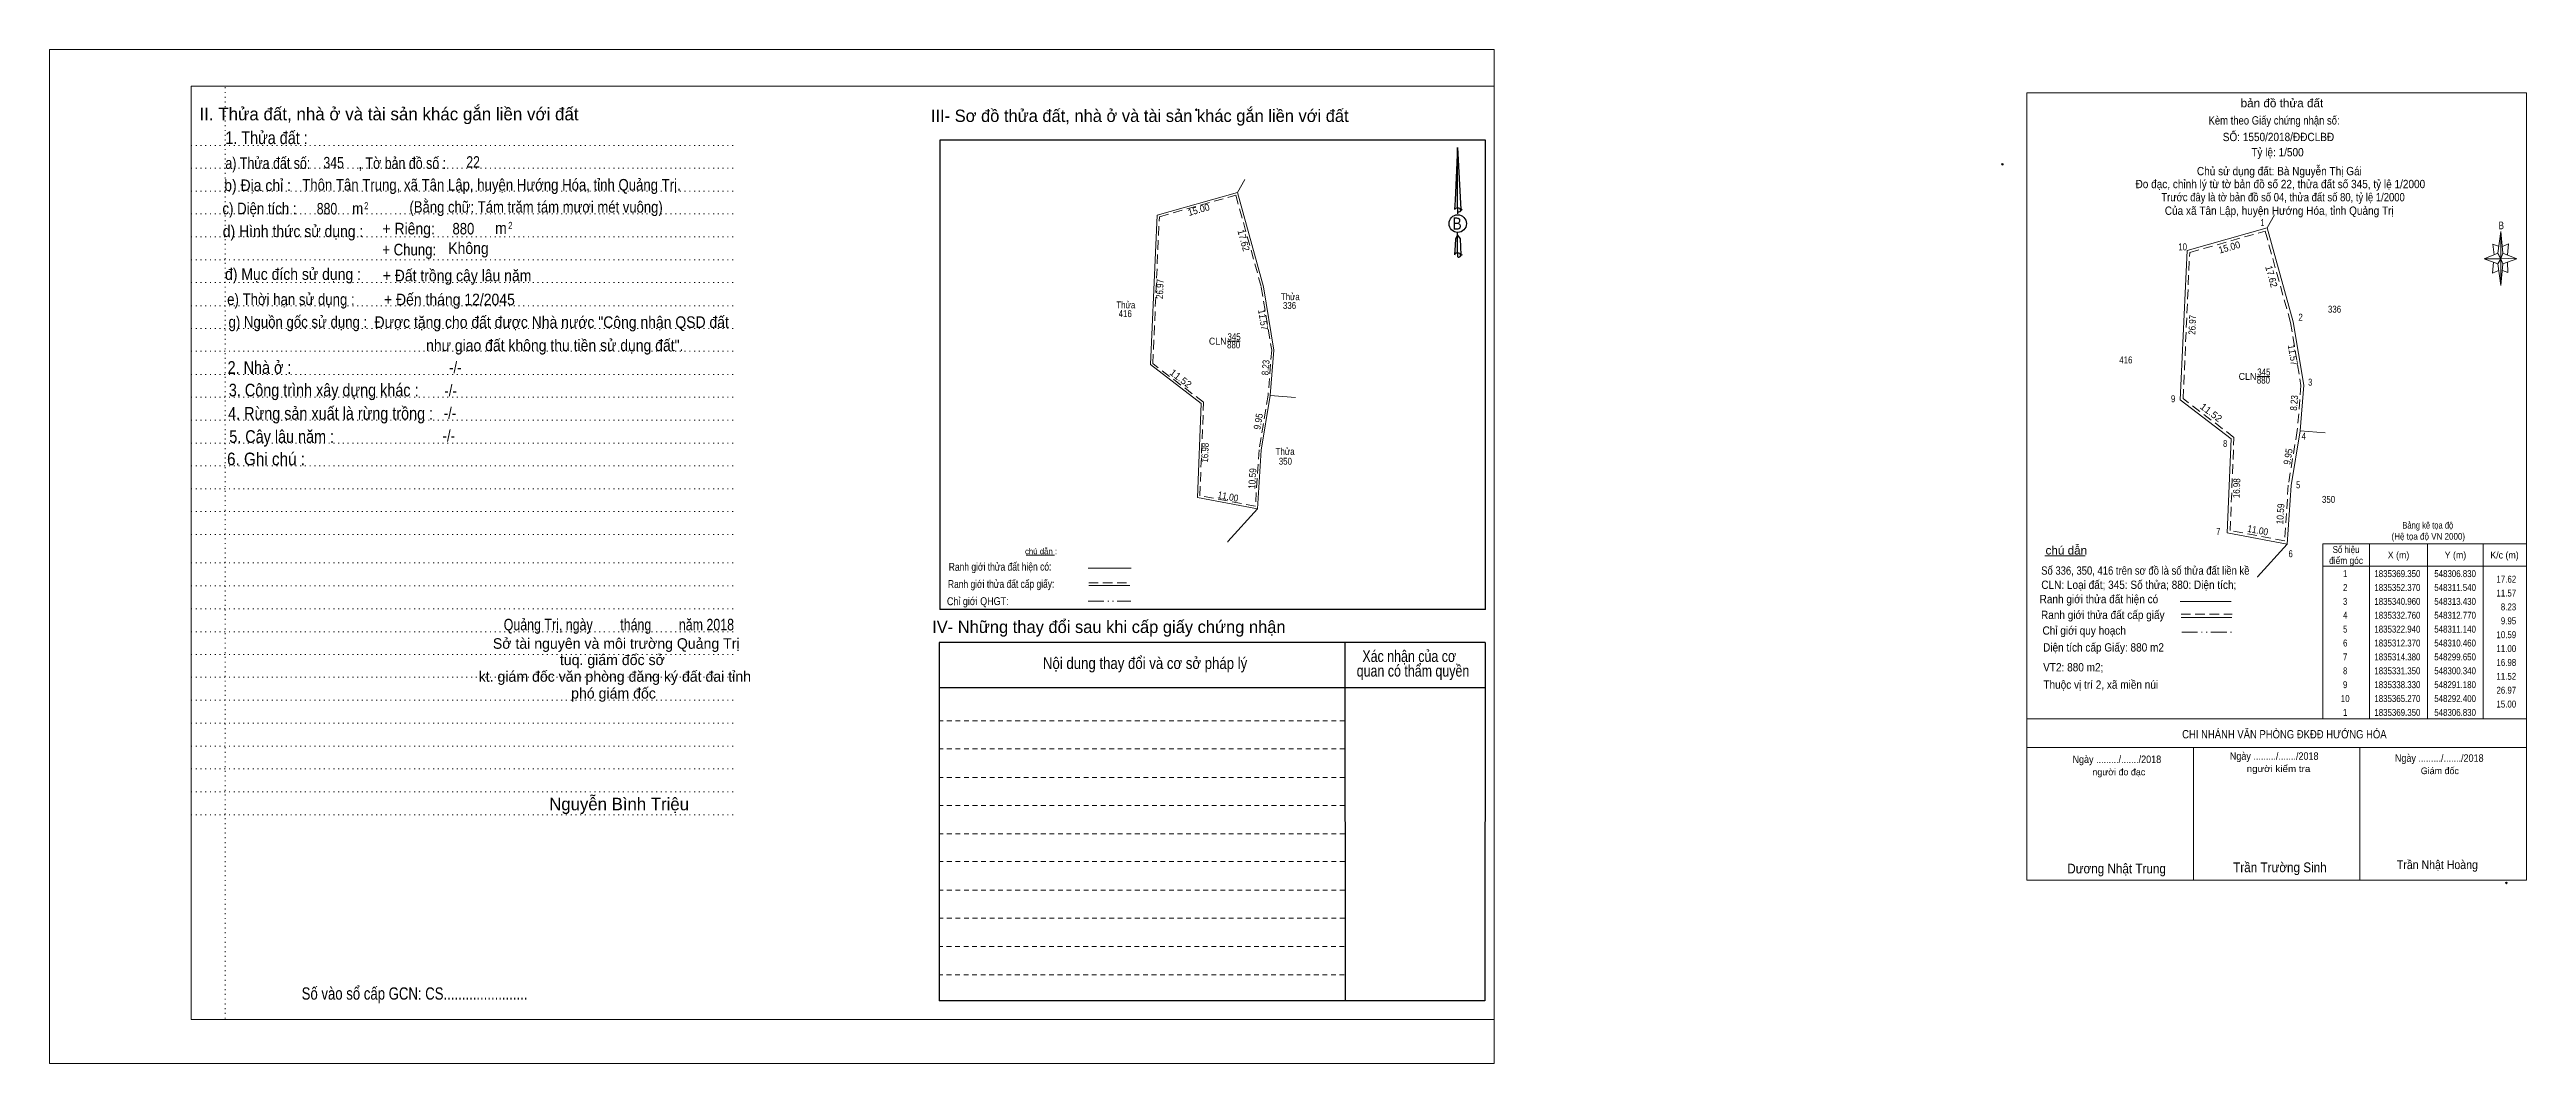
# Model space of a CAD drawing. Header units: metres. Extents: x 547634 to 549214, y 1835219 to 1835577.
# Drawn here: x 547907.3 to 548353.6, y 1835218.8 to 1835401.4 of the extents above; entities that cross this region are included whole.
import ezdxf
from ezdxf.enums import TextEntityAlignment as Align

# ---------------------------------------------------------------- set-up
doc = ezdxf.new("R2010")
doc.units = ezdxf.units.M
doc.header["$LTSCALE"] = 0.57
doc.header["$PDMODE"] = 32
doc.header["$PDSIZE"] = 0.285
for name, pattern in [('DASH_DOUBLE_DOT', [9.2, 5, -1.2, 0.3, -1.2, 0.3, -1.2]), ('DOTTED', [1.5, 0.3, -1.2]), ('MEDIUM_DASHED', [4.5, 3, -1.5]), ('SHORT_DASHED', [2.7, 1.5, -1.2])]:
    doc.linetypes.add(name, pattern=pattern)
for name, color, linetype, lineweight in [('1', 7, 'DOTTED', 13), ('10', 7, 'Continuous', 13), ('17', 7, 'Continuous', 13), ('18', 7, 'Continuous', 25), ('28', 7, 'SHORT_DASHED', 13), ('4', 7, 'Continuous', 13), ('5', 7, 'Continuous', 13), ('55', 7, 'Continuous', 13), ('6', 7, 'Continuous', 13), ('63', 7, 'Continuous', 13)]:
    doc.layers.add(name, color=color, linetype=linetype, lineweight=lineweight)

msp = doc.modelspace()

# ---------------------------------------------------------------- linework, layer by layer
at = {"layer": '1', "linetype": 'Continuous'}
for p, q in [((547932.83, 1835394.86), (548167.59, 1835394.86)), ((547932.83, 1835394.86), (547932.83, 1835226.74)), ((548167.59, 1835394.86), (548167.59, 1835225.39)), ((547932.83, 1835226.74), (548167.59, 1835226.74))]:
    msp.add_line(p, q, dxfattribs=at)
at = {"layer": '1'}
for p, q in [((547938.95, 1835394.64), (547938.95, 1835226.63)), ((547932.83, 1835384.13), (547942.34, 1835384.13)), ((547932.83, 1835384.13), (548030.54, 1835384.13)), ((547932.83, 1835380.1), (548030.54, 1835380.1)), ((547932.83, 1835375.96), (548030.54, 1835375.96)), ((547932.83, 1835371.82), (548030.54, 1835371.82)), ((547932.83, 1835367.7), (548030.54, 1835367.7)), ((547932.83, 1835363.57), (548030.54, 1835363.57)), ((547932.83, 1835359.47), (548030.54, 1835359.47)), ((547932.83, 1835355.29), (548030.54, 1835355.29)), ((547932.83, 1835351.19), (548030.54, 1835351.19)), ((547932.83, 1835347.1), (548030.54, 1835347.1)), ((547932.83, 1835342.91), (548030.54, 1835342.91)), ((547932.83, 1835338.84), (548030.54, 1835338.84)), ((547932.83, 1835334.7), (548030.54, 1835334.7)), ((547932.83, 1835330.56), (548030.54, 1835330.56)), ((547932.83, 1835326.48), (548030.54, 1835326.48)), ((547932.83, 1835322.34), (548030.54, 1835322.34)), ((547932.83, 1835318.23), (548030.54, 1835318.23)), ((547932.83, 1835314.11), (548030.54, 1835314.11)), ((547932.83, 1835309), (548030.54, 1835309)), ((547932.83, 1835304.82), (548030.54, 1835304.82)), ((547932.83, 1835300.72), (548030.54, 1835300.72)), ((547932.83, 1835296.58), (548030.54, 1835296.58)), ((547932.83, 1835292.47), (548030.54, 1835292.47)), ((547932.83, 1835288.37), (548030.54, 1835288.37)), ((547932.83, 1835284.23), (548030.54, 1835284.23)), ((547932.83, 1835280.14), (548030.54, 1835280.14)), ((547932.83, 1835275.98), (548030.54, 1835275.98)), ((547932.83, 1835271.88), (548030.54, 1835271.88)), ((547932.83, 1835267.74), (548030.54, 1835267.74)), ((547932.83, 1835263.62), (548030.54, 1835263.62))]:
    msp.add_line(p, q, dxfattribs=at)
at = {"layer": '1', "linetype": 'Continuous'}
msp.add_lwpolyline([(547907.34, 1835218.82), (548167.59, 1835218.82), (548167.59, 1835401.44), (547907.34, 1835401.44)], close=True, dxfattribs=at)
msp.add_lwpolyline([(547942.34, 1835394.86), (548167.59, 1835394.86), (548167.59, 1835226.74), (547942.34, 1835226.74)], dxfattribs=at)
at = {"layer": '1', "linetype": 'MEDIUM_DASHED'}
msp.add_lwpolyline([(548306.48, 1835368.73), (548311.05, 1835352.26), (548312.93, 1835340.94), (548312.27, 1835332.82), (548310.64, 1835323), (548310, 1835312.96), (548300.17, 1835314.79), (548300.85, 1835331.59), (548291.69, 1835338.57), (548292.88, 1835364.89)], close=True, dxfattribs=at)
at = {"layer": '10'}
for points in [[(548308.18, 1835371.66), (548306.83, 1835369.35), (548311.54, 1835352.37), (548313.43, 1835340.96), (548312.77, 1835332.76)], [(548310.46, 1835312.37), (548311.14, 1835322.94), (548312.77, 1835332.76), (548317.29, 1835332.38)], [(548305.11, 1835306.38), (548305.09, 1835306.45), (548310.46, 1835312.37)]]:
    msp.add_lwpolyline(points, dxfattribs=at)
at = {"layer": '17'}
msp.add_line((548266.79, 1835310.27), (548274.03, 1835310.27), dxfattribs=at)
at = {"layer": '18'}
for p, q in [((548161, 1835383.8), (548161.61, 1835372.61)), ((548161, 1835383.8), (548161.61, 1835372.61)), ((548161, 1835383.8), (548161.61, 1835372.61)), ((548160.53, 1835374.3), (548160.46, 1835372.61)), ((548161, 1835372.93), (548161, 1835372.46)), ((548161, 1835372.46), (548161, 1835372.21)), ((548161, 1835372.21), (548161, 1835371.82)), ((548161, 1835372.21), (548161, 1835371.82)), ((548161, 1835372.21), (548161, 1835371.82)), ((548161, 1835368), (548161, 1835368.54)), ((548161, 1835368), (548161, 1835368.54)), ((548161, 1835368), (548161, 1835368.54)), ((548161, 1835368), (548161.47, 1835367.35)), ((548161, 1835368), (548161.47, 1835367.35)), ((548161, 1835368), (548161.47, 1835367.35)), ((548161, 1835364.83), (548161, 1835364.38)), ((548161, 1835364.38), (548161, 1835364.08)), ((548161.47, 1835367.35), (548161.61, 1835364.47)), ((548161.47, 1835367.35), (548161.61, 1835364.47)), ((548161.47, 1835367.35), (548161.61, 1835364.47))]:
    msp.add_line(p, q, dxfattribs=at)
for points in [[(548161, 1835372.93), (548161, 1835383.8), (548160.53, 1835374.3)], [(548161, 1835364.83), (548161, 1835368), (548160.64, 1835367.35), (548160.53, 1835366.18), (548160.46, 1835364.47)]]:
    msp.add_lwpolyline(points, dxfattribs=at)
msp.add_ellipse((548161.0217, 1835370.0859), major_axis=(0, 1.5955), ratio=0.983453, dxfattribs=at)
for centre, start_param, end_param in [((548161.0223, 1835372.5445), 1.57079633, 3.07445202), ((548161.0223, 1835372.5445), 0.06714063, 1.57079633), ((548161.0223, 1835372.5445), 4.71238898, 6.28318531), ((548161.0223, 1835364.4012), 2.49106941, 3.07427841), ((548161.0223, 1835364.4012), 1.57079633, 2.49106941), ((548161.0223, 1835364.4012), 0.06714063, 1.57079633), ((548161.0223, 1835364.4012), 4.71238898, 6.28318531)]:
    msp.add_ellipse(centre, major_axis=(0.5752, 0), ratio=0.655448, start_param=start_param, end_param=end_param, dxfattribs=at)
for p in [(548161.61, 1835372.61), (548161.61, 1835364.47)]:
    msp.add_point(p, dxfattribs=at)
at = {"layer": '28', "linetype": 'Continuous', "lineweight": 25}
for p, q in [((548067.74, 1835385.12), (548067.74, 1835300.61)), ((548166.04, 1835300.61), (548067.74, 1835300.61)), ((548140.66, 1835294.67), (548140.72, 1835230.08)), ((548165.97, 1835294.67), (548165.9, 1835230.08)), ((548165.9, 1835286.46), (548067.6, 1835286.46)), ((548165.9, 1835230.08), (548067.6, 1835230.08))]:
    msp.add_line(p, q, dxfattribs=at)
at = {"layer": '28'}
for p, q in [((548140.66, 1835280.52), (548067.6, 1835280.52)), ((548140.66, 1835275.46), (548067.6, 1835275.46)), ((548140.66, 1835270.33), (548067.6, 1835270.33)), ((548140.66, 1835265.26), (548067.6, 1835265.26)), ((548140.66, 1835260.18), (548067.6, 1835260.18)), ((548140.66, 1835255.18), (548067.6, 1835255.18)), ((548140.66, 1835250.03), (548067.6, 1835250.03)), ((548140.66, 1835244.99), (548067.6, 1835244.99)), ((548140.59, 1835239.88), (548067.6, 1835239.88)), ((548140.59, 1835234.8), (548067.6, 1835234.8))]:
    msp.add_line(p, q, dxfattribs=at)
at = {"layer": '28', "linetype": 'Continuous', "lineweight": 25}
for points in [[(548166.04, 1835300.61), (548166.04, 1835385.12), (548067.74, 1835385.12)], [(548165.97, 1835294.67), (548067.6, 1835294.67), (548067.6, 1835230.08)]]:
    msp.add_lwpolyline(points, dxfattribs=at)
at = {"layer": '28'}
msp.add_point((548113.93, 1835390.59), dxfattribs=at)
at = {"layer": '4'}
for p, q in [((548121.32, 1835375.71), (548106.89, 1835371.63)), ((548306.83, 1835369.35), (548292.4, 1835365.27)), ((548119.49, 1835348.94), (548121.8, 1835348.94)), ((548124.95, 1835318.73), (548114.14, 1835320.74)), ((548310.46, 1835312.37), (548299.65, 1835314.38))]:
    msp.add_line(p, q, dxfattribs=at)
for points in [[(548122.67, 1835378.02), (548121.32, 1835375.71), (548126.03, 1835358.73), (548127.92, 1835347.32), (548127.26, 1835339.12)], [(548114.14, 1835320.74), (548114.83, 1835337.71), (548105.67, 1835344.69), (548106.89, 1835371.63)], [(548299.65, 1835314.38), (548300.34, 1835331.35), (548291.18, 1835338.33), (548292.4, 1835365.27)], [(548124.95, 1835318.73), (548125.63, 1835329.3), (548127.26, 1835339.12), (548131.78, 1835338.74)], [(548119.6, 1835312.74), (548119.58, 1835312.81), (548124.95, 1835318.73)]]:
    msp.add_lwpolyline(points, dxfattribs=at)
at = {"layer": '4', "linetype": 'MEDIUM_DASHED'}
msp.add_lwpolyline([(548121.04, 1835375.21), (548125.64, 1835358.64), (548127.52, 1835347.3), (548126.86, 1835339.17), (548125.23, 1835329.35), (548124.58, 1835319.2), (548114.56, 1835321.07), (548115.24, 1835337.9), (548106.08, 1835344.88), (548107.27, 1835371.33)], close=True, dxfattribs=at)
at = {"layer": '5'}
for p, q in [((548263.55, 1835251.83), (548263.55, 1835393.63)), ((548348.41, 1835364.77), (548348.91, 1835368.67)), ((548349.31, 1835364.77), (548351.81, 1835363.77)), ((548348.41, 1835362.87), (548345.91, 1835363.77)), ((548349.31, 1835362.87), (548348.91, 1835358.97)), ((548350.21, 1835361.27), (548349.21, 1835361.67)), ((548350.11, 1835363.17), (548350.21, 1835361.27)), ((548293.55, 1835251.83), (548293.55, 1835275.73)), ((548323.55, 1835251.83), (548323.55, 1835275.73))]:
    msp.add_line(p, q, dxfattribs=at)
for points in [[(548263.55, 1835393.63), (548353.55, 1835393.63), (548353.55, 1835251.83)], [(548348.91, 1835363.77), (548348.41, 1835364.77), (548345.91, 1835363.77)], [(548348.61, 1835365.97), (548347.51, 1835366.37), (548347.71, 1835364.47)], [(548349.21, 1835365.97), (548350.31, 1835366.47), (548350.11, 1835364.47)], [(548347.61, 1835363.17), (548347.41, 1835361.17), (548348.51, 1835361.67)], [(548348.91, 1835363.77), (548349.31, 1835362.87), (548351.81, 1835363.77)]]:
    msp.add_lwpolyline(points, dxfattribs=at)
for points in [[(548348.91, 1835363.77), (548345.91, 1835363.77), (548348.41, 1835364.77), (548349.31, 1835362.87), (548351.81, 1835363.77), (548348.91, 1835363.87)], [(548348.91, 1835368.67), (548349.31, 1835364.77), (548348.91, 1835363.77)], [(548348.91, 1835363.77), (548348.91, 1835358.97), (548348.41, 1835362.87)]]:
    msp.add_lwpolyline(points, close=True, dxfattribs=at)
msp.add_point((548259.15, 1835380.78), dxfattribs=at)
at = {"layer": '55'}
for p, q in [((548083.3, 1835310.36), (548088.39, 1835310.4)), ((548094.47, 1835308.01), (548102.2, 1835308.01)), ((548094.54, 1835304.88), (548101.96, 1835304.88)), ((548094.54, 1835304.88), (548101.96, 1835304.88))]:
    msp.add_line(p, q, dxfattribs=at)
at = {"layer": '55', "linetype": 'DASH_DOUBLE_DOT'}
msp.add_line((548094.44, 1835302.08), (548102.14, 1835302.08), dxfattribs=at)
at = {"layer": '55', "linetype": 'MEDIUM_DASHED'}
msp.add_line((548094.54, 1835305.36), (548102.14, 1835305.36), dxfattribs=at)
at = {"layer": '6'}
for p, q in [((548291.19, 1835302.05), (548300.33, 1835302.05)), ((548291.33, 1835299.13), (548300.47, 1835299.13)), ((548263.55, 1835280.89), (548353.55, 1835280.89)), ((548263.55, 1835275.73), (548353.55, 1835275.73)), ((548353.55, 1835251.83), (548263.55, 1835251.83))]:
    msp.add_line(p, q, dxfattribs=at)
at = {"layer": '6', "linetype": 'MEDIUM_DASHED'}
msp.add_line((548291.33, 1835299.75), (548300.53, 1835299.75), dxfattribs=at)
at = {"layer": '6'}
msp.add_point((548349.93, 1835251.33), dxfattribs=at)
at = {"layer": '63'}
for p, q in [((548305, 1835342.58), (548307.31, 1835342.58)), ((548325.25, 1835312.39), (548325.25, 1835280.89)), ((548335.75, 1835312.39), (548335.75, 1835280.89)), ((548345.75, 1835312.39), (548345.75, 1835280.89)), ((548316.85, 1835308.39), (548353.55, 1835308.39))]:
    msp.add_line(p, q, dxfattribs=at)
at = {"layer": '63', "linetype": 'DASH_DOUBLE_DOT'}
msp.add_line((548291.45, 1835296.49), (548300.65, 1835296.49), dxfattribs=at)
at = {"layer": '63'}
msp.add_lwpolyline([(548316.85, 1835312.39), (548353.55, 1835312.39), (548353.55, 1835280.89), (548316.85, 1835280.89)], close=True, dxfattribs=at)

# ---------------------------------------------------------------- texts
at = {"layer": '1'}
for s, width, p in [('CLN', 0.95, (548303.295, 1835341.94)), ('880', 0.85, (548306.16, 1835341.28)), ('345', 0.85, (548306.235, 1835342.74))]:
    msp.add_text(s, height=1.25, dxfattribs=dict(at, width=width)).set_placement(p, align=Align.CENTER)
at = {"layer": '18'}
for s, height, p in [('II. Thửa đất, nhà ở và tài sản khác gắn liền với đất', 2.282, (547968.495, 1835388.69)), ('Sở tài nguyên và môi trường Quảng Trị', 1.901, (548009.43, 1835293.51)), ('kt. giám đốc văn phòng đăng ký đất đai tỉnh', 1.902, (548009.18, 1835287.57)), ('tuq. giám đốc sở', 1.902, (548008.73, 1835290.57)), ('phó giám đốc', 1.902, (548008.935, 1835284.54)), ('Nguyễn Bình Triệu', 2.259, (548009.945, 1835264.42))]:
    msp.add_text(s, height=height, dxfattribs=at).set_placement(p, align=Align.CENTER)
for s, height, width, p in [('1. Thửa đất :', 2.282, 0.85, (547946.43, 1835384.41)), ('a) Thửa đất số:              , Tờ bản đồ số : ', 2.091, 0.8, (547959.21, 1835379.94)), ('22', 2.07, 0.8, (547983.64, 1835380.16)), ('b) Địa chỉ : ', 2.091, 0.9, (547945.175, 1835375.95)), ('345', 2.07, 0.8, (547958.52, 1835380.03)), ('c) Diện tích :                                                   ', 2.091, 0.85, (547962, 1835371.77)), ('880', 2.07, 0.8, (547957.325, 1835371.74)), (' m', 2.091, 0.85, (547962.52, 1835371.77)), ('2', 1.267, 0.75, (547964.4, 1835372.69)), ('(Bằng chữ: Tám trăm tám mươi mét vuông)', 2.07, 0.85, (547994.995, 1835372.06)), ('d) Hình thức sử dụng :', 2.091, 0.9, (547951.21, 1835367.67)), ('+ Riêng: ', 2.091, 0.9, (547972.385, 1835368.14)), ('880', 2.07, 0.85, (547981.895, 1835368.14)), (' m', 2.091, 0.9, (547988.305, 1835368.23)), ('2', 1.267, 0.8, (547990.355, 1835369.13)), ('B', 2.191, 0.85, (548160.905, 1835369)), ('       + Chung:', 2.091, 0.85, (547969.825, 1835364.36)), ('Không', 2.091, 0.9, (547982.81, 1835364.61)), ('đ) Mục đích sử dụng :', 2.091, 0.9, (547951.2, 1835359.95)), ('+ Đất trồng cây lâu năm', 2.09, 0.9, (547980.75, 1835359.69)), ('e) Thời hạn sử dụng :', 2.091, 0.85, (547950.82, 1835355.41)), ('+ Đến tháng 12/2045', 2.09, 0.9, (547979.375, 1835355.38)), ('g) Nguồn gốc sử dụng :', 2.091, 0.85, (547952.08, 1835351.33)), ('2. Nhà ở :', 2.282, 0.85, (547945.17, 1835343.03)), ('3. Công trình xây dựng khác :', 2.282, 0.85, (547956.725, 1835338.97)), ('4. Rừng sản xuất là rừng trồng :', 2.282, 0.85, (547957.98, 1835334.77)), ('6. Ghi chú :', 2.282, 0.9, (547946.34, 1835326.56)), ('5. Cây lâu năm :', 2.282, 0.85, (547949.16, 1835330.6)), ('Quảng Trị, ngày        tháng        năm 2018', 2.089, 0.8, (548009.905, 1835296.82)), ('Số vào sổ cấp GCN: CS.......................', 2.215, 0.8, (547973.105, 1835230.31))]:
    msp.add_text(s, height=height, dxfattribs=dict(at, width=width)).set_placement(p, align=Align.CENTER)
for s, height, width, p in [('Thôn Tân Trung, xã Tân Lập, huyện Hướng Hóa, tỉnh Quảng Trị.', 2.088, 0.85, (547952.86, 1835376.04)), ('Được tặng cho đất được Nhà nước "Công nhận QSD đất ', 2.088, 0.9, (547965.89, 1835351.3)), ('như giao đất không thu tiền sử dụng đất".', 2.09, 0.9, (547975.18, 1835347.12))]:
    msp.add_text(s, height=height, dxfattribs=dict(at, width=width)).set_placement(p)
at = {"layer": '28'}
for s, p in [('III- Sơ đồ thửa đất, nhà ở và tài sản khác gắn liền với đất', (548103.745, 1835388.4)), ('IV- Những thay đổi sau khi cấp giấy chứng nhận', (548098.175, 1835296.35))]:
    msp.add_text(s, height=2.218, dxfattribs=at).set_placement(p, align=Align.CENTER)
for s, width, p in [('-/-', 0.85, (547980.435, 1835343.14)), ('-/-', 0.85, (547979.585, 1835338.98)), ('-/-', 0.85, (547979.475, 1835334.92)), ('-/-', 0.85, (547979.265, 1835330.83)), ('Xác nhận của cơ', 0.8, (548152.285, 1835291.13)), ('Nội dung thay đổi và cơ sở pháp lý', 0.85, (548104.7, 1835289.87)), (' quan có thẩm quyền', 0.8, (548152.655, 1835288.5))]:
    msp.add_text(s, height=2.091, dxfattribs=dict(at, width=width)).set_placement(p, align=Align.CENTER)
at = {"layer": '4'}
for s, rotation, width, p in [('15.00', 15.788, 0.95, (548114.53, 1835371.9929)), ('17.62', 285.503, 0.95, (548121.8506, 1835366.897)), ('26.97', 87.407, 0.85, (548107.9823, 1835358.2767)), ('11.57', 279.405, 0.9, (548125.3494, 1835352.6721)), ('11.52', 322.692, 1.05, (548110.7462, 1835341.696)), ('8.23', 85.398, 0.85, (548127.0243, 1835344.1099)), ('9.95', 80.576, 0.9, (548125.7028, 1835334.3627)), ('16.98', 87.672, 0.85, (548116.1138, 1835328.8046)), ('10.59', 86.319, 0.9, (548124.6487, 1835324.1149)), ('11.00', 349.467, 0.9, (548119.5307, 1835320.3166))]:
    msp.add_text(s, height=1.25, rotation=rotation, dxfattribs=dict(at, width=width)).set_placement(p, align=Align.CENTER)
for s, width, p in [('Thửa', 0.85, (548101.23, 1835354.82)), ('Thửa', 0.85, (548130.86, 1835356.3)), ('336', 0.85, (548130.725, 1835354.72)), ('416', 0.85, (548101.125, 1835353.25)), ('CLN', 0.95, (548117.785, 1835348.29)), ('880', 0.85, (548120.65, 1835347.63)), ('345', 0.85, (548120.725, 1835349.09)), ('Thửa', 0.85, (548129.92, 1835328.43)), ('350', 0.85, (548129.97, 1835326.66))]:
    msp.add_text(s, height=1.25, dxfattribs=dict(at, width=width)).set_placement(p, align=Align.CENTER)
at = {"layer": '5'}
for s, height, width, p in [('bản đồ thửa đất', 1.5, 1.05, (548309.5, 1835391.05)), ('Kèm theo Giấy chứng nhận số:  ', 1.5, 0.85, (548308.56, 1835387.93)), ('SỐ: 1550/2018/ĐĐCLBĐ', 1.5, 0.9, (548308.875, 1835384.95)), ('Tỷ lệ: 1/500', 1.5, 0.9, (548308.695, 1835382.2)), ('Đo đạc, chỉnh lý từ tờ bản đồ số 22, thửa đất số 345, tỷ lệ 1/2000 ', 1.5, 0.9, (548309.465, 1835376.47)), ('Chủ sử dụng đất: Bà Nguyễn Thị Gái', 1.5, 0.9, (548309.04, 1835378.8)), ('Trước đây là tờ bản đồ số 04, thửa đất số 80, tỷ lệ 1/2000 ', 1.5, 0.85, (548309.94, 1835374.1)), ('Của xã Tân Lập, huyện Hướng Hóa, tỉnh Quảng Trị', 1.5, 0.9, (548309.015, 1835371.67)), ('B', 1.378, 0.8, (548349.01, 1835369.07))]:
    msp.add_text(s, height=height, dxfattribs=dict(at, width=width)).set_placement(p, align=Align.CENTER)
at = {"layer": '55'}
msp.add_text('chú dẫn :', height=1.049, rotation=359.974, dxfattribs=at).set_placement((548085.9548, 1835310.5385), align=Align.CENTER)
for s, height, width, p in [('Ranh giới thửa đất hiện có:', 1.427, 0.8, (548078.5783, 1835307.5722)), ('Chỉ giới QHGT:', 1.42, 0.85, (548074.5583, 1835301.3731)), ('Ranh giới thửa đất cấp giấy:', 1.42, 0.8, (548078.7733, 1835304.4729))]:
    msp.add_text(s, height=height, rotation=0.135, dxfattribs=dict(at, width=width)).set_placement(p, align=Align.CENTER)
at = {"layer": '6'}
for s, height, width, p in [('Bảng kê tọa độ', 1.2, 0.85, (548335.775, 1835315.16)), ('chú dẫn', 1.5, 1.05, (548270.66, 1835310.49)), ('(Hệ tọa độ VN 2000)', 1.2, 0.9, (548335.865, 1835313.16)), ('Ranh giới thửa đất hiện có ', 1.5, 0.9, (548276.78, 1835301.71)), ('Ranh giới thửa đất cấp giấy', 1.5, 0.9, (548277.23, 1835298.87)), ('Chỉ giới quy hoạch', 1.5, 0.9, (548273.88, 1835296.05)), ('CHI NHÁNH VĂN PHÒNG ĐKĐĐ HƯỚNG HÓA', 1.5, 0.85, (548309.94, 1835277.37)), ('Ngày ........./......./2018', 1.35, 0.9, (548279.76, 1835272.93)), ('Ngày ........./......./2018', 1.35, 0.9, (548308.1, 1835273.51)), ('người kiểm tra', 1.2, 1.1, (548308.88, 1835271.31)), ('Ngày ........./......./2018', 1.35, 0.9, (548337.84, 1835273.15)), ('Dương Nhật Trung', 1.75, 0.9, (548279.715, 1835253.05)), ('Trần Trường Sinh', 1.75, 0.9, (548309.14, 1835253.27)), ('Trần Nhật Hoàng', 1.58, 0.9, (548337.505, 1835253.83))]:
    msp.add_text(s, height=height, dxfattribs=dict(at, width=width)).set_placement(p, align=Align.CENTER)
for s, width, p in [('Số 336, 350, 416 trên sơ đồ là số thửa đất liền kề', 0.85, (548266.13, 1835306.85)), ('CLN: Loại đất; 345: Số thửa; 880: Diện tích;', 0.9, (548266.15, 1835304.29)), ('Diện tích cấp Giấy: 880 m2', 0.9, (548266.47, 1835293.01)), ('VT2: 880 m2;', 0.9, (548266.49, 1835289.43)), ('Thuộc vị trí 2, xã miền núi', 0.9, (548266.53, 1835286.31))]:
    msp.add_text(s, height=1.5, dxfattribs=dict(at, width=width)).set_placement(p)
for s, p in [('người đo đạc', (548280.115, 1835270.71)), ('Giám đốc', (548337.945, 1835270.93))]:
    msp.add_text(s, height=1.2, dxfattribs=at).set_placement(p, align=Align.CENTER)
at = {"layer": '63'}
for s, width, p in [(' 1', 0.75, (548306.36, 1835369.64)), (' 10', 0.85, (548292.4, 1835365.27)), (' 2', 0.85, (548313.25, 1835352.6)), (' 3', 0.8, (548314.96, 1835340.9)), (' 9', 0.85, (548290.3, 1835337.92)), (' 8', 0.8, (548299.64, 1835329.87)), (' 4', 0.85, (548313.83, 1835331.17)), (' 5', 0.8, (548312.79, 1835322.41)), (' 7', 0.8, (548298.41, 1835314.03)), (' 6', 0.85, (548311.46, 1835310.01)), ('17.62', 0.85, (548351.7, 1835305.42)), ('11.57', 0.85, (548351.7, 1835302.92)), ('8.23', 0.85, (548351.7, 1835300.42)), ('9.95', 0.85, (548351.7, 1835297.92)), ('10.59', 0.85, (548351.7, 1835295.42)), ('11.00', 0.85, (548351.7, 1835292.92)), ('16.98', 0.85, (548351.7, 1835290.42)), ('11.52', 0.85, (548351.7, 1835287.92)), ('26.97', 0.85, (548351.7, 1835285.42)), ('15.00', 0.85, (548351.7, 1835282.92))]:
    msp.add_text(s, height=1.25, dxfattribs=dict(at, width=width)).set_placement(p, align=Align.RIGHT)
for s, rotation, width, p in [('15.00', 15.788, 0.95, (548300.2, 1835365.2229)), ('17.62', 285.503, 0.95, (548307.0006, 1835360.397)), ('26.97', 87.407, 0.85, (548293.9723, 1835351.8267)), ('11.57', 279.405, 0.9, (548310.8594, 1835346.3221)), ('11.52', 322.692, 1.05, (548296.3662, 1835335.566)), ('8.23', 85.398, 0.85, (548312.3043, 1835337.7399)), ('9.95', 80.576, 0.9, (548311.2128, 1835328.0127)), ('16.98', 87.672, 0.85, (548301.9438, 1835322.4046)), ('11.00', 349.467, 0.9, (548305.0407, 1835314.2366)), ('10.59', 86.319, 0.9, (548309.8487, 1835317.7649))]:
    msp.add_text(s, height=1.25, rotation=rotation, dxfattribs=dict(at, width=width)).set_placement(p, align=Align.CENTER)
for s, width, p in [('336', 0.85, (548318.975, 1835354.05)), ('416', 0.85, (548281.385, 1835344.91)), ('350', 0.85, (548317.9, 1835319.79)), ('Số hiệu', 0.85, (548321.05, 1835310.77)), ('X (m)', 0.95, (548330.5, 1835309.77)), ('Y (m)', 0.95, (548340.755, 1835309.77)), ('K/c (m)', 0.95, (548349.595, 1835309.77)), ('điểm góc', 0.9, (548321.05, 1835308.77)), (' 1', 0.75, (548320.7, 1835306.42)), ('1835369.350', 0.85, (548330.3, 1835306.42)), ('548306.830', 0.85, (548340.7, 1835306.42)), (' 3', 0.8, (548320.695, 1835301.42)), (' 2', 0.85, (548320.705, 1835303.92)), ('1835352.370', 0.85, (548330.3, 1835303.92)), ('1835340.960', 0.85, (548330.3, 1835301.42)), ('548311.540', 0.85, (548340.7, 1835303.92)), ('548313.430', 0.85, (548340.7, 1835301.42)), (' 4', 0.85, (548320.7, 1835298.92)), (' 5', 0.8, (548320.705, 1835296.42)), ('1835332.760', 0.85, (548330.3, 1835298.92)), ('1835322.940', 0.85, (548330.3, 1835296.42)), ('548312.770', 0.85, (548340.7, 1835298.92)), ('548311.140', 0.85, (548340.7, 1835296.42)), (' 6', 0.85, (548320.705, 1835293.92)), ('1835312.370', 0.85, (548330.3, 1835293.92)), ('548310.460', 0.85, (548340.7, 1835293.92)), (' 8', 0.8, (548320.705, 1835288.92)), (' 7', 0.8, (548320.705, 1835291.42)), ('1835314.380', 0.85, (548330.3, 1835291.42)), ('1835331.350', 0.85, (548330.3, 1835288.92)), ('548299.650', 0.85, (548340.7, 1835291.42)), ('548300.340', 0.85, (548340.7, 1835288.92)), (' 10', 0.85, (548320.7, 1835283.92)), (' 9', 0.85, (548320.7, 1835286.42)), ('1835338.330', 0.85, (548330.3, 1835286.42)), ('1835365.270', 0.85, (548330.3, 1835283.92)), ('548291.180', 0.85, (548340.7, 1835286.42)), ('548292.400', 0.85, (548340.7, 1835283.92)), (' 1', 0.75, (548320.7, 1835281.42)), ('1835369.350', 0.85, (548330.3, 1835281.42)), ('548306.830', 0.85, (548340.7, 1835281.42))]:
    msp.add_text(s, height=1.25, dxfattribs=dict(at, width=width)).set_placement(p, align=Align.CENTER)

doc.saveas('drawing.dxf')
